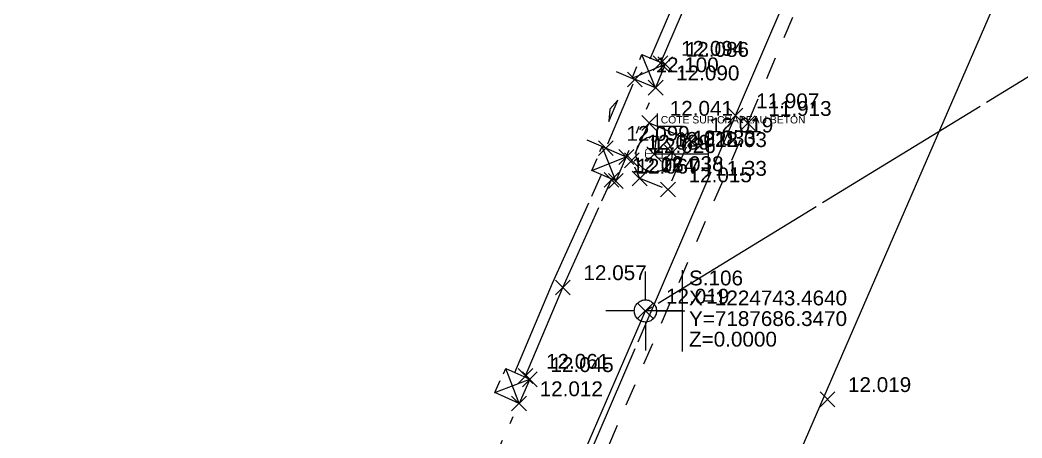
# Model space of a CAD drawing. Header units: metres. Extents: x 1224602 to 1224842, y 7187490 to 7187733.
# Drawn here: x 1224735.01 to 1224748.55, y 7187684.63 to 7187690.28 of the extents above; entities that cross this region are included whole.
import ezdxf
from ezdxf.enums import TextEntityAlignment as Align

# ---------------------------------------------------------------- set-up
doc = ezdxf.new("R2010")
doc.units = ezdxf.units.M
doc.header["$PDMODE"] = 3
doc.header["$PDSIZE"] = 0.1
for name, pattern in [('LL_0821', [0.7, 0.5, -0.2]), ('LL_0822', [2.5, 2.5, 0]), ('LL_0824', [0.35, 0.1, -0.25]), ('LL_0829', [0.6, 0.3, -0.3]), ('SL_1146', [2.5, 2.5, 0]), ('Socle_Continu', [2.5, 2.5, 0]), ('YL_2901', [2.5, 2.5, 0])]:
    doc.linetypes.add(name, pattern=pattern)
for name, color, linetype, lineweight in [('CLOTU_SCS', 212, 'Socle_Continu', 13), ('SIGTA_SCI', 7, 'Socle_Continu', 13), ('SIGTM_PSI', 1, 'Socle_Continu', 13), ('SIGTO_PSI', 255, 'Socle_Continu', 13), ('SIGTO_SCI', 255, 'Socle_Continu', 13), ('VOIRI_SCS', 7, 'Socle_Continu', 13)]:
    doc.layers.add(name, color=color, linetype=linetype, lineweight=lineweight)
for name, color, linetype, lineweight, true_color in [('EAUUS_PSI', 7, 'Socle_Continu', 13, 0x7f3f00), ('EAUUS_SCI', 7, 'Socle_Continu', 13, 0x7f3f00), ('EAUUS_SCS', 7, 'Socle_Continu', 13, 0x7f3f00), ('EAUUS_SCT', 7, 'Socle_Continu', 13, 0x7f3f00), ('SIGTR_PSS', 7, 'Socle_Continu', 13, 0x9966cc), ('SIGTS_PSS', 7, 'Socle_Continu', 13, 0x9966cc)]:
    doc.layers.add(name, color=color, linetype=linetype, lineweight=lineweight, true_color=true_color)
doc.styles.add('Reseaux', font='arial.ttf')
doc.styles.get("Standard").update_dxf_attribs({"font": 'arial.ttf'})
doc.linetypes.add('CL_0181', pattern='A,3,-0.15,0.4,-0.381,["eu",Standard,S=0.254,R=0,X=-0.2,Y=-0.1],-0.381,0.4,-0.15', length=4.862)

# ---------------------------------------------------------------- blocks, each defined once
blk = doc.blocks.new('YP_1521')
at = {"layer": 'SIGTO_SCI', "color": 7, "linetype": 'Socle_Continu'}
blk.add_point((0, 0), dxfattribs=at)
at = {"layer": 'SIGTA_SCI', "linetype": 'Socle_Continu'}
blk.add_attdef('ALT', (0.278, 0.099), '', height=0.2, dxfattribs=at)
at = {"layer": 'SIGTA_SCI', "linetype": 'Socle_Continu', "flags": 9}
blk.add_attdef('CALQUE_ALT', (1.69, -1.18), '', height=0.2, dxfattribs=at)
at = {"layer": 'SIGTO_SCI', "linetype": 'Socle_Continu', "flags": 9}
for tag, p in [('ID', (1.69, 0.105)), ('NATURE', (1.69, -0.216)), ('FAMILLE', (1.69, -0.538)), ('CALQUE', (1.69, -0.859)), ('PCRS', (1.69, -1.823))]:
    blk.add_attdef(tag, p, '', height=0.2, dxfattribs=at)
blk = doc.blocks.new('YP_2900')
at = {"layer": 'SIGTO_PSI', "linetype": 'Socle_Continu'}
blk.add_line((0.5, 0), (0, 0), dxfattribs=at)
at = {"layer": 'SIGTO_PSI', "linetype": 'Socle_Continu', "flags": 128}
blk.add_lwpolyline([(0.5, -0.55), (0.5, 0.55)], dxfattribs=at)
at = {"layer": 'SIGTO_PSI', "color": 7, "linetype": 'Socle_Continu'}
blk.add_point((0, 0), dxfattribs=at)
at = {"layer": 'SIGTM_PSI', "color": 1, "linetype": 'Socle_Continu'}
blk.add_attdef('MAT', (0.589, 0.345), '', height=0.2, dxfattribs=at)
at = {"layer": 'SIGTM_PSI', "linetype": 'Socle_Continu', "flags": 9}
blk.add_attdef('CALQUE_MAT', (1.598, -0.695), '', height=0.2, dxfattribs=at)
at = {"layer": 'SIGTO_PSI', "linetype": 'Socle_Continu', "flags": 9}
for tag, p in [('ID', (1.598, 0.59)), ('NATURE', (1.598, 0.269)), ('FAMILLE', (1.598, -0.052)), ('CALQUE', (1.598, -0.374)), ('PCRS', (1.598, -1.016))]:
    blk.add_attdef(tag, p, '', height=0.2, dxfattribs=at)
at = {"layer": 'SIGTO_PSI', "linetype": 'Socle_Continu'}
for tag, p in [('X=', (0.589, 0.075)), ('Y=', (0.589, -0.204)), ('Z=', (0.589, -0.482))]:
    blk.add_attdef(tag, p, '', height=0.2, dxfattribs=at)
blk = doc.blocks.new('CP_0162')
at = {"layer": 'EAUUS_SCS', "linetype": 'Socle_Continu', "const_width": 0.025, "flags": 128}
for points in [[(-0.063, -0.111), (-0.174, -0.111, -0.405328), (-0.241, -0.045), (-0.241, 0.067, -0.999132), (-0.063, 0.067), (-0.063, 0.022), (-0.218, 0.022)], [(0.048, 0.155), (0.048, -0.034, 0.410802), (0.125, -0.111), (0.225, -0.111), (0.225, 0.155)]]:
    blk.add_lwpolyline(points, format="xyb", dxfattribs=at)
at = {"layer": 'EAUUS_SCS', "linetype": 'Socle_Continu'}
blk.add_circle((0, 0), 0.5, dxfattribs=at)
at = {"layer": 'EAUUS_SCS', "linetype": 'Socle_Continu', "flags": 9}
for tag, p in [('ID', (0.918, 0.522)), ('NATURE', (0.918, 0.2)), ('FAMILLE', (0.918, -0.121)), ('CALQUE', (0.918, -0.442)), ('PCRS', (0.918, -0.763))]:
    blk.add_attdef(tag, p, '', height=0.2, dxfattribs=at)
blk = doc.blocks.new('SP_1162')
at = {"layer": 'CLOTU_SCS', "linetype": 'Socle_Continu'}
for p, q in [((0, 0), (1, 1)), ((0, 1), (1, 0))]:
    blk.add_line(p, q, dxfattribs=at)
at = {"layer": 'CLOTU_SCS', "linetype": 'Socle_Continu', "flags": 128}
blk.add_lwpolyline([(1, 0), (0, 0), (0, 1), (1, 1)], close=True, dxfattribs=at)
at = {"layer": 'CLOTU_SCS', "linetype": 'Socle_Continu', "flags": 9}
for tag, p in [('ID', (1.089, 0.299)), ('NATURE', (1.089, -0.022)), ('FAMILLE', (1.089, -0.344)), ('CALQUE', (1.089, -0.665)), ('PCRS', (1.089, -0.986))]:
    blk.add_attdef(tag, p, '', height=0.2, dxfattribs=at)
blk = doc.blocks.new('SP_1161')
at = {"layer": 'CLOTU_SCS', "linetype": 'Socle_Continu'}
for p, q in [((0, 0), (0, 0.275)), ((1, 0.275), (1, 0)), ((0.5, 0.154), (0.344, 0.103)), ((0.656, 0.103), (0.5, 0.154)), ((0.062, 0), (0.938, 0)), ((0.344, 0.103), (0.656, 0.103))]:
    blk.add_line(p, q, dxfattribs=at)
at = {"layer": 'CLOTU_SCS', "linetype": 'Socle_Continu', "flags": 9}
for tag, p in [('ID', (1.36, 0.385)), ('NATURE', (1.36, 0.064)), ('FAMILLE', (1.36, -0.257)), ('CALQUE', (1.36, -0.579)), ('PCRS', (1.36, -0.9))]:
    blk.add_attdef(tag, p, '', height=0.2, dxfattribs=at)
blk = doc.blocks.new('YP_2903')
at = {"layer": 'SIGTR_PSS', "color": 1, "linetype": 'Socle_Continu'}
blk.add_line((0, 0.15), (0, 0.533), dxfattribs=at)
at = {"layer": 'SIGTR_PSS', "color": 5, "linetype": 'Socle_Continu'}
blk.add_line((-0.15, 0), (-0.533, 0), dxfattribs=at)
at = {"layer": 'SIGTR_PSS', "color": 3, "linetype": 'Socle_Continu'}
blk.add_line((0.15, 0), (0.533, 0), dxfattribs=at)
at = {"layer": 'SIGTR_PSS', "color": 2, "linetype": 'Socle_Continu'}
blk.add_line((0, -0.15), (0, -0.533), dxfattribs=at)
at = {"layer": 'SIGTR_PSS', "color": 4, "linetype": 'Socle_Continu'}
blk.add_circle((0, 0), 0.15, dxfattribs=at)
at = {"layer": 'SIGTR_PSS', "linetype": 'Socle_Continu', "flags": 9}
for tag, p in [('ID', (1.343, 0.305)), ('NATURE', (1.343, -0.016)), ('FAMILLE', (1.343, -0.337)), ('CALQUE', (1.343, -0.659)), ('PCRS', (1.343, -0.98))]:
    blk.add_attdef(tag, p, '', height=0.2, dxfattribs=at)
blk = doc.blocks.new('*U83')
at = {"layer": 'EAUUS_SCI', "linetype": 'Socle_Continu'}
blk.add_line((0.091, 0.743), (0, 0), dxfattribs=at)
at = {"layer": 'EAUUS_SCI', "linetype": 'Socle_Continu', "flags": 128}
blk.add_lwpolyline([(0.764, 0.743), (0.091, 0.743), (0.091, 1.1)], dxfattribs=at)
at = {"layer": 'EAUUS_SCI', "linetype": 'Socle_Continu'}
blk.add_point((0, 0), dxfattribs=at)
blk.add_attdef('TXT', (0.179, 0.83), '', height=0.2, dxfattribs=at)
at = {"layer": 'EAUUS_SCI', "linetype": 'Socle_Continu', "flags": 9}
for tag, p in [('ID', (1.967, 0.144)), ('NATURE', (1.967, -0.177)), ('FAMILLE', (1.967, -0.499)), ('CALQUE', (1.967, -0.82)), ('PCRS', (1.967, -1.141))]:
    blk.add_attdef(tag, p, '', height=0.2, dxfattribs=at)
blk = doc.blocks.new('CP_2101')
at = {"layer": 'EAUUS_PSI', "linetype": 'Socle_Continu'}
blk.add_line((0.733, 0), (0, 0), dxfattribs=at)
at = {"layer": 'EAUUS_PSI', "linetype": 'Socle_Continu', "flags": 128}
blk.add_lwpolyline([(0.733, -0.3), (0.733, 0.3)], dxfattribs=at)
at = {"layer": 'EAUUS_PSI', "linetype": 'Socle_Continu'}
blk.add_point((0, 0), dxfattribs=at)
at = {"layer": 'EAUUS_PSI', "linetype": 'Socle_Continu', "style": 'Reseaux', "flags": 9}
for tag, p in [('ID', (2.525, 0.541)), ('NATURE', (2.525, 0.22))]:
    blk.add_attdef(tag, p, '', height=0.2, dxfattribs=at)
at = {"layer": 'EAUUS_PSI', "linetype": 'Socle_Continu'}
for tag, p in [('TAMPON', (0.824, 0.196)), ('RADIER', (0.824, -0.192))]:
    blk.add_attdef(tag, text='', height=0.2, dxfattribs=at).set_placement(p, align=Align.MIDDLE_LEFT)
at = {"layer": 'EAUUS_PSI', "linetype": 'Socle_Continu', "flags": 9}
for tag, p in [('FAMILLE', (2.525, -0.101)), ('CALQUE', (2.525, -0.423))]:
    blk.add_attdef(tag, p, '', height=0.2, dxfattribs=at)

msp = doc.modelspace()

# ---------------------------------------------------------------- linework, layer by layer
at = {"layer": 'CLOTU_SCS', "linetype": 'SL_1146', "flags": 128}
for points in [[(1224743.53, 7187689.754), (1224744.962, 7187693.091), (1224745.13, 7187693.553), (1224745.216, 7187693.724)], [(1224743.668, 7187689.695), (1224745.102, 7187693.036), (1224745.268, 7187693.494), (1224745.327, 7187693.611), (1224745.341, 7187693.639)], [(1224741.7, 7187685.514), (1224742.211, 7187686.724), (1224742.868, 7187688.18)], [(1224741.836, 7187685.453), (1224741.843, 7187685.468), (1224742.349, 7187686.664), (1224743.005, 7187688.118)]]:
    msp.add_lwpolyline(points, dxfattribs=at)
at = {"layer": 'EAUUS_SCT', "linetype": 'CL_0181', "flags": 128}
msp.add_lwpolyline([(1224748.538, 7187691.322), (1224735.705, 7187661.766)], dxfattribs=at)
at = {"layer": 'SIGTS_PSS', "linetype": 'YL_2901', "flags": 128}
msp.add_lwpolyline([(1224718.643, 7187594.665), (1224724.194, 7187641.786), (1224743.464, 7187686.347), (1224774.759, 7187705.496), (1224807.6, 7187693.028), (1224838.124, 7187643.847), (1224818.746, 7187610.542), (1224772.174, 7187599.12)], close=True, dxfattribs=at)
at = {"layer": 'VOIRI_SCS', "linetype": 'LL_0829', "flags": 128}
msp.add_lwpolyline([(1224719.567, 7187629.995), (1224719.57, 7187630.138), (1224719.557, 7187630.174), (1224719.588, 7187630.267), (1224719.545, 7187630.324), (1224720.833, 7187633.321), (1224721.222, 7187634.231), (1224722.181, 7187636.487), (1224722.239, 7187636.598), (1224724.439, 7187641.68), (1224725.237, 7187643.541), (1224726.46, 7187646.32), (1224727.566, 7187648.85), (1224730.462, 7187655.581), (1224732.075, 7187659.31), (1224732.999, 7187661.437), (1224737.7, 7187672.316), (1224738.489, 7187674.178), (1224739.407, 7187676.265), (1224740.909, 7187679.752), (1224744.847, 7187688.883), (1224746.288, 7187692.287), (1224746.828, 7187693.388), (1224747.113, 7187693.93), (1224747.415, 7187694.462), (1224747.655, 7187694.851), (1224747.907, 7187695.233), (1224748.171, 7187695.608), (1224748.444, 7187695.977), (1224749.016, 7187696.696), (1224749.616, 7187697.396), (1224750.235, 7187698.081), (1224750.751, 7187698.632), (1224750.866, 7187698.753), (1224751.509, 7187699.41), (1224751.84, 7187699.727), (1224752.181, 7187700.033), (1224752.671, 7187700.431), (1224753.179, 7187700.807), (1224753.701, 7187701.166), (1224753.822, 7187701.246), (1224754.231, 7187701.51), (1224754.769, 7187701.841), (1224755.314, 7187702.161), (1224755.867, 7187702.467), (1224756.427, 7187702.761), (1224756.932, 7187703.011), (1224757.443, 7187703.248), (1224757.961, 7187703.471), (1224758.484, 7187703.677), (1224759.015, 7187703.864), (1224759.552, 7187704.03), (1224759.675, 7187704.064), (1224760.097, 7187704.172), (1224760.647, 7187704.286), (1224761.144, 7187704.364), (1224761.654, 7187704.427), (1224762.647, 7187704.511), (1224769.787, 7187704.917), (1224774.773, 7187705.238), (1224778.3, 7187705.432), (1224780.33, 7187705.612), (1224781.355, 7187705.743), (1224782.557, 7187705.904), (1224783.029, 7187706.049), (1224783.512, 7187706.223, 0.052843), (1224785.935, 7187707.389, 0.067509), (1224788.15, 7187709.214, 0.080459), (1224789.883, 7187711.822, 0.049401), (1224790.869, 7187714.731, 0.061613), (1224791.137, 7187717.269), (1224791.12, 7187718.218), (1224791.032, 7187718.3), (1224790.885, 7187718.283)], format="xyb", dxfattribs=at)
at = {"layer": 'VOIRI_SCS', "linetype": 'LL_0822', "flags": 128}
msp.add_lwpolyline([(1224708.659, 7187607.529, -0.008716), (1224709.544, 7187608.747, 0.038404), (1224710.252, 7187609.856, -0.00666), (1224710.742, 7187610.742, 0.030928), (1224711.633, 7187612.556, -0.003445), (1224711.84, 7187613.044), (1224713.495, 7187616.867), (1224713.898, 7187617.802), (1224714.715, 7187619.67), (1224715.126, 7187620.596), (1224716.749, 7187624.346), (1224718.919, 7187629.362), (1224719.276, 7187630.193), (1224720.648, 7187633.389), (1224721.058, 7187634.314), (1224722.076, 7187636.668), (1224722.268, 7187637.111), (1224724.256, 7187641.759), (1224725.07, 7187643.617), (1224725.481, 7187644.541), (1224726.27, 7187646.385), (1224726.698, 7187647.323), (1224727.373, 7187648.914), (1224730.291, 7187655.662), (1224730.71, 7187656.624), (1224731.505, 7187658.475), (1224731.901, 7187659.4), (1224732.838, 7187661.527), (1224737.534, 7187672.401), (1224737.927, 7187673.325), (1224738.322, 7187674.257), (1224739.227, 7187676.315), (1224740.334, 7187678.891), (1224740.735, 7187679.819), (1224744.681, 7187688.986), (1224746.133, 7187692.369)], format="xyb", dxfattribs=at)
at = {"layer": 'VOIRI_SCS', "linetype": 'LL_0824', "flags": 128}
for points in [[(1224743.206, 7187688.427), (1224743.602, 7187689.363)], [(1224741.351, 7187684.188), (1224741.757, 7187685.096)]]:
    msp.add_lwpolyline(points, dxfattribs=at)
at = {"layer": 'VOIRI_SCS', "linetype": 'LL_0821', "flags": 128}
msp.add_lwpolyline([(1224743.515, 7187688.886), (1224744.059, 7187688.659), (1224743.77, 7187687.987), (1224743.387, 7187688.137), (1224743.282, 7187688.381)], close=True, dxfattribs=at)

# ---------------------------------------------------------------- block references
at = {"layer": 'CLOTU_SCS', "color": 6, "linetype": 'Socle_Continu'}
for p, xscale, yscale, rotation in [((1224743.602, 7187689.363), 0.3426788725331621, 0.3426788725331621, 67.8707819566755), ((1224743.064, 7187688.103), 0.3542811490328739, 0.3542811490328739, 66.40725600610448), ((1224741.757, 7187685.096), 0.3581165633254029, 0.3581165633254029, 65.83932502609612)]:
    msp.add_blockref('SP_1162', p, dxfattribs=dict(at, xscale=xscale, yscale=yscale, rotation=rotation))
at = {"layer": 'CLOTU_SCS', "linetype": 'Socle_Continu', "xscale": 1.006492887861589, "yscale": 1.006492887861589, "rotation": 67.04001237144507}
msp.add_blockref('SP_1161', (1224742.93, 7187688.547), dxfattribs=at)
at = {"layer": 'EAUUS_PSI', "linetype": 'Socle_Continu'}
msp.add_blockref('CP_2101', (1224743.582, 7187688.465), dxfattribs=at).add_auto_attribs({'TAMPON': '12.03', 'RADIER': '11.33'})
at = {"layer": 'EAUUS_SCI', "linetype": 'Socle_Continu', "xscale": 0.5, "yscale": 0.5, "zscale": 0.5}
msp.add_blockref('*U83', (1224743.582, 7187688.465), dxfattribs=at).add_auto_attribs({'TXT': 'COTE SUR CHAPEAU BETON'})
at = {"layer": 'EAUUS_SCS', "linetype": 'Socle_Continu', "xscale": 0.4844792397975956, "yscale": 0.4844792397975956}
msp.add_blockref('CP_0162', (1224743.582, 7187688.465), dxfattribs=at)
at = {"layer": 'SIGTO_PSI', "color": 193, "linetype": 'Socle_Continu'}
msp.add_blockref('YP_2900', (1224743.464, 7187686.347), dxfattribs=at).add_auto_attribs({'MAT': 'S.106', 'X=': 'X=1224743.4640', 'Y=': 'Y=7187686.3470', 'Z=': 'Z=0.0000'})
at = {"layer": 'SIGTO_SCI', "linetype": 'Socle_Continu'}
ref = msp.add_blockref('YP_1521', (1224743.668, 7187689.695), dxfattribs=at)
ref.add_attrib('ALT', '12.094', (1224743.946, 7187689.794), dxfattribs={"layer": 'SIGTA_SCI', "linetype": 'Socle_Continu', "height": 0.2})
ref = msp.add_blockref('YP_1521', (1224743.731, 7187689.681), dxfattribs=at)
ref.add_attrib('ALT', '12.086', (1224744.009, 7187689.78), dxfattribs={"layer": 'SIGTA_SCI', "linetype": 'Socle_Continu', "height": 0.2})
ref = msp.add_blockref('YP_1521', (1224743.322, 7187689.473), dxfattribs=at)
ref.add_attrib('ALT', '12.100', (1224743.6, 7187689.572), dxfattribs={"layer": 'SIGTA_SCI', "linetype": 'Socle_Continu', "height": 0.2})
ref = msp.add_blockref('YP_1521', (1224743.602, 7187689.363), dxfattribs=at)
ref.add_attrib('ALT', '12.090', (1224743.88, 7187689.462), dxfattribs={"layer": 'SIGTA_SCI', "linetype": 'Socle_Continu', "height": 0.2})
ref = msp.add_blockref('YP_1521', (1224744.681, 7187688.986), dxfattribs=at)
ref.add_attrib('ALT', '11.907', (1224744.959, 7187689.085), dxfattribs={"layer": 'SIGTA_SCI', "linetype": 'Socle_Continu', "height": 0.2})
ref = msp.add_blockref('YP_1521', (1224743.515, 7187688.886), dxfattribs=at)
ref.add_attrib('ALT', '12.041', (1224743.793, 7187688.984), dxfattribs={"layer": 'SIGTA_SCI', "linetype": 'Socle_Continu', "height": 0.2})
ref = msp.add_blockref('YP_1521', (1224744.847, 7187688.883), dxfattribs=at)
ref.add_attrib('ALT', '11.913', (1224745.125, 7187688.982), dxfattribs={"layer": 'SIGTA_SCI', "linetype": 'Socle_Continu', "height": 0.2})
ref = msp.add_blockref('YP_1521', (1224744.059, 7187688.659), dxfattribs=at)
ref.add_attrib('ALT', '12.019', (1224744.337, 7187688.758), dxfattribs={"layer": 'SIGTA_SCI', "linetype": 'Socle_Continu', "height": 0.2})
ref = msp.add_blockref('YP_1521', (1224742.93, 7187688.547), dxfattribs=at)
ref.add_attrib('ALT', '12.099', (1224743.208, 7187688.645), dxfattribs={"layer": 'SIGTA_SCI', "linetype": 'Socle_Continu', "height": 0.2})
ref = msp.add_blockref('YP_1521', (1224743.206, 7187688.427), dxfattribs=at)
ref.add_attrib('ALT', '12.089', (1224743.484, 7187688.526), dxfattribs={"layer": 'SIGTA_SCI', "linetype": 'Socle_Continu', "height": 0.2})
ref = msp.add_blockref('YP_1521', (1224743.282, 7187688.381), dxfattribs=at)
ref.add_attrib('ALT', '12.026', (1224743.56, 7187688.48), dxfattribs={"layer": 'SIGTA_SCI', "linetype": 'Socle_Continu', "height": 0.2})
ref = msp.add_blockref('YP_1521', (1224743.582, 7187688.465), dxfattribs=at)
ref.add_attrib('ALT', '12.028', (1224743.86, 7187688.564), dxfattribs={"layer": 'SIGTA_SCI', "linetype": 'Socle_Continu', "height": 0.2})
ref = msp.add_blockref('YP_1521', (1224743.823, 7187688.486), dxfattribs=at)
ref.add_attrib('ALT', '12.033', (1224744.101, 7187688.584), dxfattribs={"layer": 'SIGTA_SCI', "linetype": 'Socle_Continu', "height": 0.2})
ref = msp.add_blockref('YP_1521', (1224743.005, 7187688.118), dxfattribs=at)
ref.add_attrib('ALT', '12.064', (1224743.283, 7187688.217), dxfattribs={"layer": 'SIGTA_SCI', "linetype": 'Socle_Continu', "height": 0.2})
ref = msp.add_blockref('YP_1521', (1224743.064, 7187688.103), dxfattribs=at)
ref.add_attrib('ALT', '12.067', (1224743.342, 7187688.202), dxfattribs={"layer": 'SIGTA_SCI', "linetype": 'Socle_Continu', "height": 0.2})
ref = msp.add_blockref('YP_1521', (1224743.387, 7187688.137), dxfattribs=at)
ref.add_attrib('ALT', '12.038', (1224743.665, 7187688.236), dxfattribs={"layer": 'SIGTA_SCI', "linetype": 'Socle_Continu', "height": 0.2})
ref = msp.add_blockref('YP_1521', (1224743.77, 7187687.987), dxfattribs=at)
ref.add_attrib('ALT', '12.015', (1224744.048, 7187688.085), dxfattribs={"layer": 'SIGTA_SCI', "linetype": 'Socle_Continu', "height": 0.2})
ref = msp.add_blockref('YP_1521', (1224742.349, 7187686.664), dxfattribs=at)
ref.add_attrib('ALT', '12.057', (1224742.627, 7187686.763), dxfattribs={"layer": 'SIGTA_SCI', "linetype": 'Socle_Continu', "height": 0.2})
ref = msp.add_blockref('YP_1521', (1224743.464, 7187686.347), dxfattribs=at)
ref.add_attrib('ALT', '12.019', (1224743.742, 7187686.446), dxfattribs={"layer": 'SIGTA_SCI', "linetype": 'Socle_Continu', "height": 0.2})
ref = msp.add_blockref('YP_1521', (1224741.843, 7187685.468), dxfattribs=at)
ref.add_attrib('ALT', '12.061', (1224742.121, 7187685.566), dxfattribs={"layer": 'SIGTA_SCI', "linetype": 'Socle_Continu', "height": 0.2})
ref = msp.add_blockref('YP_1521', (1224741.903, 7187685.423), dxfattribs=at)
ref.add_attrib('ALT', '12.045', (1224742.181, 7187685.521), dxfattribs={"layer": 'SIGTA_SCI', "linetype": 'Socle_Continu', "height": 0.2})
ref = msp.add_blockref('YP_1521', (1224745.924, 7187685.152), dxfattribs=at)
ref.add_attrib('ALT', '12.019', (1224746.201, 7187685.251), dxfattribs={"layer": 'SIGTA_SCI', "linetype": 'Socle_Continu', "height": 0.2})
ref = msp.add_blockref('YP_1521', (1224741.757, 7187685.096), dxfattribs=at)
ref.add_attrib('ALT', '12.012', (1224742.035, 7187685.195), dxfattribs={"layer": 'SIGTA_SCI', "linetype": 'Socle_Continu', "height": 0.2})
at = {"layer": 'SIGTR_PSS', "linetype": 'Socle_Continu'}
msp.add_blockref('YP_2903', (1224743.464, 7187686.347), dxfattribs=at)

doc.saveas('drawing.dxf')
